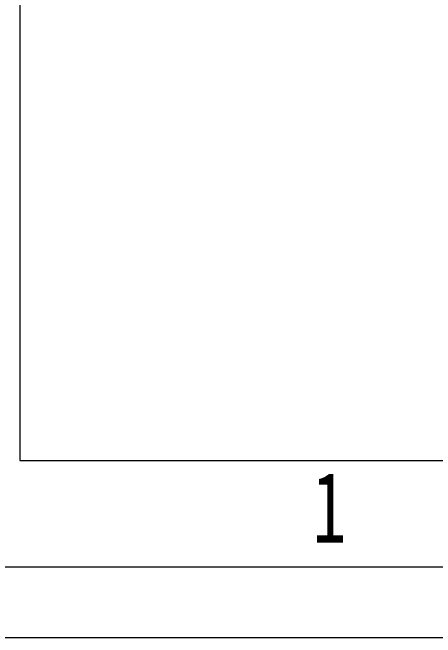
# Model space of a CAD drawing. Header units: millimetres. Extents: x 0 to 297, y 0 to 210.
# Drawn here: x 8.79 to 20.73, y 0 to 17.66 of the extents above; entities that cross this region are included whole.
import ezdxf

# ---------------------------------------------------------------- set-up
doc = ezdxf.new("R2010")
doc.units = ezdxf.units.MM
doc.layers.add('1', color=7, linetype='Continuous', true_color=0xffffff)
doc.styles.add('宋体', font='')
doc.styles.get('宋体').set_extended_font_data('宋体')

msp = doc.modelspace()

# ---------------------------------------------------------------- linework, layer by layer
at = {"layer": '1', "color": 7, "linetype": 'Continuous', "lineweight": 18}
for p, q in [((9.00002, 204.80001), (9.00002, 5.00001)), ((9.00002, 5.00001), (291.75714, 5.00001))]:
    msp.add_line(p, q, dxfattribs=at)
at = {"layer": '1', "color": 6, "linetype": 'Continuous', "lineweight": 18}
msp.add_line((6.00002, 2.00001), (294.75714, 2.00001), dxfattribs=at)
at = {"layer": '1', "color": 7, "linetype": 'Continuous', "lineweight": 13}
msp.add_line((0.00002, 0.00001), (296.75714, 0.00001), dxfattribs=at)

# ---------------------------------------------------------------- texts
at = {"layer": '1', "color": 80, "lineweight": 18, "style": '宋体', "width": 0.7}
msp.add_text('1', height=2, dxfattribs=at).set_placement((17.26112, 2.67619))

doc.saveas('drawing.dxf')
